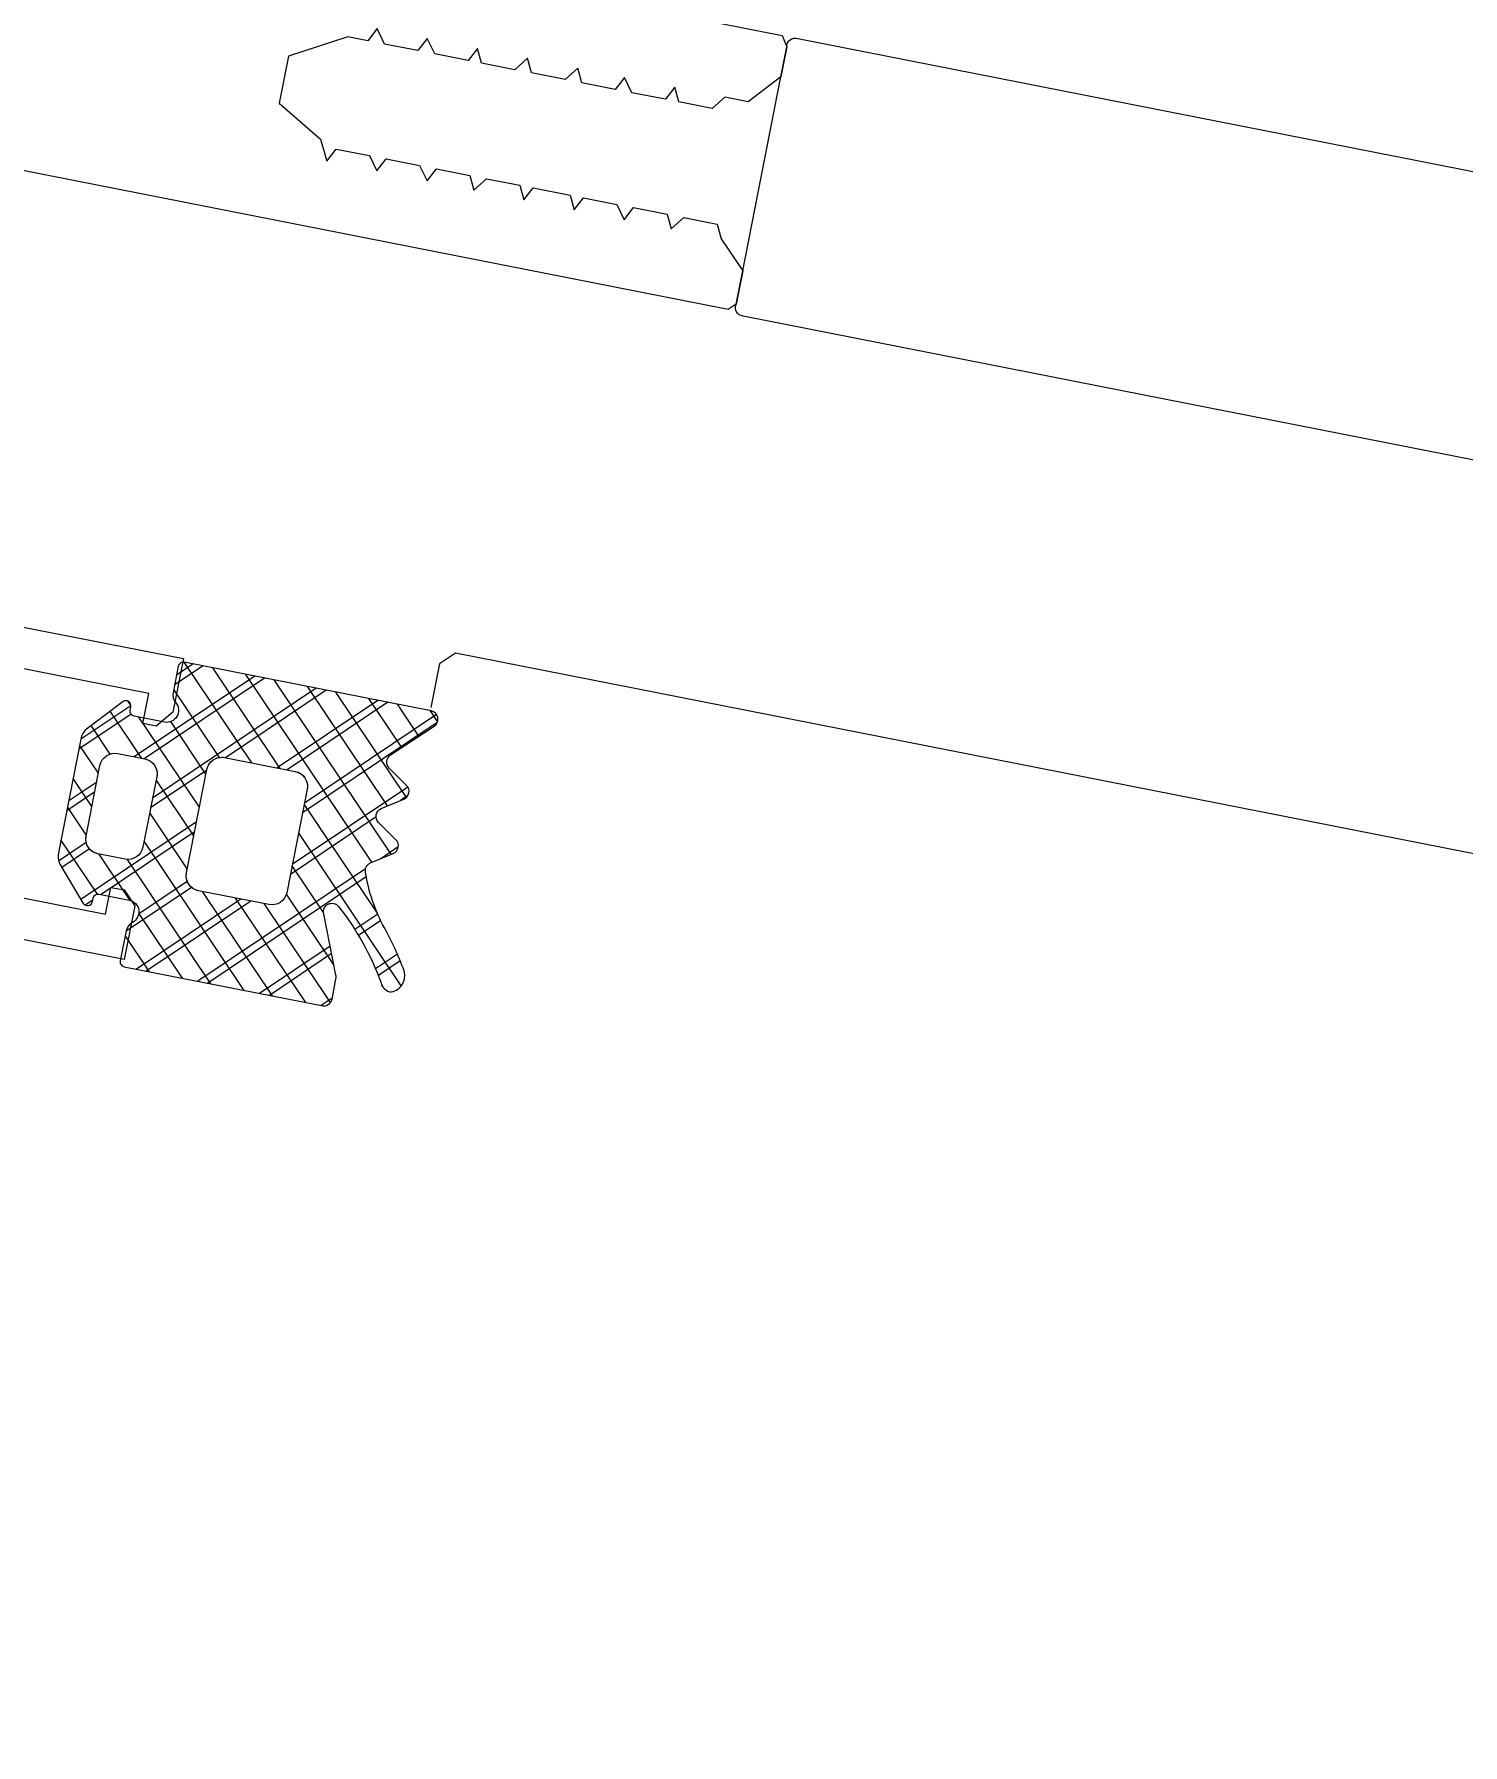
# Model space of a CAD drawing. Header units: millimetres. Extents: x -8428662 to 9409114, y 0 to 249028.
# Drawn here: x -188048.4 to -187997.2, y 112688.6 to 112749.8 of the extents above; entities that cross this region are included whole.
import ezdxf
from ezdxf import colors
from ezdxf.entities.mleader import LeaderData, LeaderLine
from ezdxf.math import Vec2, Vec3

# ---------------------------------------------------------------- set-up
doc = ezdxf.new("R2010")
doc.units = ezdxf.units.MM
doc.header["$MEASUREMENT"] = 0
doc.layers.get('0').update_dxf_attribs({"color": 250, "lineweight": 9})
for name, color, linetype, lineweight in [('_АР ТЕКСТ', 250, 'Continuous', 25), ('АР_Отметки', 250, 'Continuous', 15), ('АР_Перегородки витражные', 152, 'Continuous', 13), ('АР_Размеры дверей', 15, 'Continuous', 0), ('АР_Сущ Несущая стена', 216, 'Continuous', 30)]:
    doc.layers.add(name, color=color, linetype=linetype, lineweight=lineweight)
doc.styles.add('ISOCPEUR', font='isocpeur.ttf', dxfattribs={"width": 0.7})

# ---------------------------------------------------------------- blocks, each defined once
blk = doc.blocks.new('_DotSmall')
at = {"color": 0, "linetype": 'ByBlock', "const_width": 0.5}
blk.add_lwpolyline([(-0.0625, 0, 1), (0.0625, 0, 1)], format="xyb", close=True, dxfattribs=at)
blk = doc.blocks.new('стойка витр.')
h = blk.add_hatch()
h.set_pattern_fill('ANSI37', scale=0.5, angle=-69.23283665521843)
h.set_pattern_definition([(335.7671633447816, (-69115.31625940584, 318510.9409690977), (0.6515825639889636, 1.447617495164233), []), (65.76716334478155, (-69115.31625940584, 318510.9409690977), (-1.447617495164233, 0.6515825639889636), [])])
edge = h.paths.add_edge_path()
edge.add_line((-7.614656875375658, -25.62993601259222), (-7.273265914729564, -26.53020796886267))
edge.add_arc((-7.672138333263274, -26.68151659366696), 0.4266069692434679, -30.765631391378577, 20.77378547182468, ccw=False)
edge.add_arc((-6.938850257283542, -27.11794408495156), 0.4267278803339729, 149.2463648056786, 290.7703475873838)
edge.add_line((-6.787522688187892, -27.51693863464607), (-5.761497533734655, -27.12786096686614))
edge.add_arc((-5.826270069284272, -26.95688741173914), 0.1828317202082013, 290.7489596719217, 380.7853669983573)
edge.add_line((-5.655337706935825, -26.89200624793739), (-5.698566115868744, -26.77800989551906))
edge.add_arc((-5.527559815348082, -26.71316091253391), 0.1828894349380834, 65.75635340077491, 200.7677215485159, ccw=False)
edge.add_line((-5.452462167653721, -26.54640093915077), (-3.994188920449233, -27.29736676610628))
edge.add_arc((-4.339684557994865, -27.83227055815794), 0.6367804192296694, 19.809448943918426, 57.14148607166612, ccw=False)
edge.add_line((-3.740585688123247, -27.61647007986176), (-2.270775810728082, -31.49246202532231))
edge.add_arc((-2.862326952422118, -31.72816639327794), 0.6367804192285443, -15.60715938413449, 21.72487774361298, ccw=False)
edge.add_line((-2.249025291763246, -31.89948590572749), (-2.842686385673005, -33.42856309223862))
edge.add_arc((-3.009474684396633, -33.35352837480535), 0.1828894349365558, 200.7666051236535, 335.7779732896313, ccw=False)
edge.add_line((-3.180482248484623, -33.41837402567035), (-3.223710657359334, -33.30437767335388))
edge.add_arc((-3.394684212462365, -33.36915020895407), 0.1828317202037067, 20.74895968940122, 110.7853670142414)
edge.add_line((-3.459565376309911, -33.19821784662781), (-4.485590530792251, -33.58729551440774))
edge.add_arc((-4.334307311281267, -33.98630688185023), 0.4267278803335083, 110.7639791032461, 252.2879618854569)
edge.add_arc((-4.593835025358378, -34.79921876089735), 0.4266069692128739, 20.760541213745626, 72.2999580801698, ccw=False)
edge.add_line((-4.194927641627146, -34.64800234186259), (-3.805871961842058, -35.67396951244882))
edge.add_arc((-3.976804324152614, -35.73885067632053), 0.1828317201976034, -69.25104032001241, 20.78536702306718, ccw=False)
edge.add_line((-3.912031788582681, -35.9098242314285), (-10.63804850899032, -38.46038830642647))
edge.add_arc((-10.76198657700206, -38.18099989774544), 0.3056444463879536, 200.8460379983515, 293.92230867425997, ccw=False)
edge.add_line((-11.04762355046114, -38.2897659172595), (-11.3069940036512, -37.6057878035499))
edge.add_arc((-11.02280217192234, -37.49789568213767), 0.3039830703908278, 175.7219656777917, 200.7890354028728, ccw=False)
edge.add_line((-11.32593828623067, -37.47521963119652), (-11.26283276302274, -35.23454482450325))
edge.add_arc((-11.5667631736687, -35.21197449929495), 0.3047673113958011, 355.7529257944983, 510.3971654946409)
edge.add_arc((-3.085478140807247, -39.81161386289363), 9.95296756819478, 151.493160172311, 169.5799937381118)
edge.add_arc((-13.27454869620142, -38.00608067109534), 0.4002801790508524, 282.30928711923883, 359.2250395672268, ccw=False)
edge.add_arc((-13.15914824141406, -37.79549114656839), 0.6024183835459826, 172.8865217206561, 267.13931994465963, ccw=False)
edge.add_arc((-2.924576102079248, -39.73891867786803), 11.01872594919693, 160.6453850739864, 169.4469810176308, ccw=False)
edge.add_arc((-19.07760885644255, -34.09585671602533), 6.091684827120307, 340.9199566399376, 360.7754221413588)
edge.add_arc((-13.29124725463213, -34.01305259408502), 0.3047655738143686, 359.9316076928689, 436.4302022680961)
edge.add_line((-13.21974018984474, -33.71679460741143), (-14.0766899229202, -33.52020163946145))
edge.add_arc((-14.00514734915965, -33.22393144415915), 0.3047857747414494, 145.1100748207506, 256.424251871352, ccw=False)
edge.add_line((-14.2551486332959, -33.04959347808472), (-13.74402617113083, -32.33421562775766))
edge.add_arc((-13.99402745527389, -32.1598776616858), 0.3047857747455562, 325.1100748218798, 436.4242518702226)
edge.add_line((-13.92248488150653, -31.86360746638093), (-14.7794566025841, -31.6669565144839))
edge.add_arc((-14.7079140287954, -31.37068631918638), 0.3047857747434108, 145.1100748199116, 256.4242518659954, ccw=False)
edge.add_line((-14.95791531293071, -31.19634835310717), (-14.44679285076563, -30.48097050278011))
edge.add_arc((-14.69684457899481, -30.30662212908397), 0.3048331054870662, 325.1138936033488, 425.7589859189499)
edge.add_line((-14.57168746687239, -30.0286672415823), (-16.28069433249766, -29.27720980550657))
edge.add_arc((-16.15556139849932, -28.99925320327871), 0.3048247429148342, 110.79403674408451, 245.7632621299588, ccw=False)
edge.add_line((-16.26377712844987, -28.71428394233226), (-7.850470401957864, -25.52388481301023))
edge.add_arc((-7.785589238115906, -25.69481717533219), 0.1828317201977073, 20.785366643697614, 110.7853670130821, ccw=False)
edge = h.paths.add_edge_path(flags=16)
edge.add_line((-3.343847721320344, -31.0696095920357), (-4.256775251385989, -28.66215553430811))
edge.add_arc((-4.763091039367282, -28.8541548874382), 0.5414973949720253, 20.7671633452251, 110.7671633452251)
edge.add_line((-4.955090392497368, -28.34783909945691), (-5.880512773175724, -28.69876731990371))
edge.add_arc((-5.68851342006019, -29.20508310789228), 0.5414973949736688, 110.7671633435124, 200.7671633435124)
edge.add_line((-6.194829208048759, -29.39708246100781), (-5.281901677954011, -31.8045365187354))
edge.add_arc((-4.775585889972717, -31.61253716560532), 0.5414973949720253, 200.7671633452251, 290.7671633452251)
edge.add_line((-4.583586536842631, -32.11885295358661), (-3.658164156164275, -31.76792473313981))
edge.add_arc((-3.850163509294362, -31.26160894516579), 0.541497394965222, 290.7671633454981, 380.7671633454981)
edge = h.paths.add_edge_path(flags=16)
edge.add_line((-6.665125275787432, -32.97088079506648), (-8.003619441966293, -29.4411776089255))
edge.add_arc((-8.509935229947587, -29.63317696205559), 0.5414973949720253, 20.7671633452251, 110.7671633452251)
edge.add_line((-8.701934583077673, -29.12686117407429), (-11.1093675273587, -30.03978069775621))
edge.add_arc((-10.91736817424317, -30.54609648574478), 0.5414973949736688, 110.7671633435124, 200.7671633435124)
edge.add_line((-11.42368396223173, -30.73809583886032), (-10.08518979602377, -34.2677990250013))
edge.add_arc((-9.578874008042476, -34.07579967187121), 0.5414973949720253, 200.7671633452251, 290.7671633452251)
edge.add_line((-9.38687465491239, -34.5821154598525), (-6.979441710631363, -33.66919593617058))
edge.add_arc((-7.171441063761449, -33.16288014819656), 0.541497394965222, 290.7671633454981, 380.7671633454981)
at = {"lineweight": 0, "ltscale": 100, "transparency": 33554687}
for points in [[(-4.8720624113339, 3.563811556159635), (-32.68827406296623, -6.984337978748954), (-32.78663952485658, -7.412805841304362), (-32.39756185706938, -8.438830995786702), (-31.09647737510386, -9.118948907402228), (-30.2985029091069, -8.81635004535201), (-29.78357822878752, -9.142708211846184), (-28.64349873815081, -8.710380147196702), (-28.58844165704795, -8.16787993638718), (-28.18751332900138, -8.537466511741513), (-27.04754980615689, -8.105182423096267), (-26.87849637278123, -7.51945380341931), (-26.47751006082399, -7.889018390778801), (-25.33748855406884, -7.456712314131437), (-25.28243147299509, -6.914212103321915), (-24.7675067926466, -7.240570269808813), (-23.62748528589145, -6.808264193168725), (-23.5724282048177, -6.265763982351928), (-23.05744554058765, -6.592100160843984), (-21.91748201774317, -6.159816072198737), (-21.86242493664031, -5.617315861389216), (-21.46149660859373, -5.986902436743549), (-20.32147510183859, -5.554596360096184), (-20.15236368455226, -4.968845752424386), (-19.75143535650568, -5.338432327778719), (-18.6114718336612, -4.906148239133472), (-18.44241840028553, -4.320419619456516), (-18.0414320883574, -4.689984206808731), (-17.35739599072258, -4.430591765623831), (-15.14439867439796, -4.764904394331097), (-14.53915697429329, -6.360969294146344), (-15.78927863537683, -7.87813783652382), (-15.87193323494284, -8.691881148712127), (-16.27286156296032, -8.322294573416002), (-17.41288306971546, -8.754600650063367), (-17.58193650312023, -9.340329269682115), (-17.9828648311377, -8.97074269438599), (-19.12288633789285, -9.403048771026079), (-19.29193977129762, -9.988777390644827), (-19.69292608322576, -9.61921280335082), (-20.83288960607024, -10.05149689199607), (-20.8879466871731, -10.59399710274738), (-21.40287136749248, -10.26763893631141), (-22.54295085812919, -10.6999670009609), (-22.59800793926115, -11.24246721171221), (-22.99893626727862, -10.87288063641608), (-24.25289614239591, -11.34839313392149), (-24.30795322352787, -11.89089334468008), (-24.70893953545601, -11.52132875738607), (-25.84896104221116, -11.95363483402616), (-26.01801447558682, -12.53936345364491), (-26.4189428036334, -12.16977687834878), (-27.55896431035944, -12.60208295499615), (-27.61402139149141, -13.14458316574746), (-28.12900405569235, -12.81824698731361), (-29.26896757853683, -13.25053107595886), (-29.32402465966879, -13.79303128671745), (-29.89022619093885, -15.05085136390699), (-29.45792011427693, -16.19087287064031), (-29.14341260807123, -16.33238676948531), (-1.327200956468005, -5.784237234569446)], [(-2.258247086545452, -23.27287612311193), (-7.844300284108613, -25.39115610946465), (-7.152623754285742, -27.21515572990756), (-6.480474312818842, -27.61228183979256), (-6.024430919787847, -27.43934621633525), (-6.413508587575052, -26.41332106186019), (-1.739484192192322, -24.64089033441996)], [(1.113700732850702, -32.16493950470613), (-3.560323662532028, -33.93737023214635), (-3.906150933442404, -33.02539941386931), (-4.3621943264734, -33.19833503732661), (-4.645266100153094, -33.82723408192396), (-3.953589570330223, -35.65123370236688), (88.61521743849153, -0.5483364844694734)], [(-56.0608929025766, -41.98018508909445), (-55.7778211288678, -41.3512860444971), (-17.47126860445132, -26.8251079561378), (-16.84236955983215, -27.10817972981749), (-16.28037825660431, -28.59019029343472)]]:
    blk.add_lwpolyline(points, dxfattribs=at)
for points in [[(-59.94503853938659, -19.40384657128016, -1.575399656426527e-05), (-56.87977393603069, -20.78551547546522, -0.4398191101055806)], [(-56.36006749374792, -22.15601788895583, -1.575399656426528e-05), (-57.73845635901671, -25.2227588602982, -0.2080566110632873)], [(-60.62370682114852, -28.40042247599195), (-29.6323624739598, -16.64818975485105, 0.5239329190821609), (-29.45792011430603, -16.19087287058937), (-29.84699778209324, -15.16484771611431), (-32.39756185706938, -8.438830995786702), (-32.78663952485658, -7.412805841304362, 0.5239329190821609), (-33.2204523376422, -7.186144611914642), (-64.21182667926769, -18.93829823563283, 0.4143255057077639)]]:
    blk.add_lwpolyline(points, format="xyb", dxfattribs=at)
at = {"color": 7, "lineweight": 0, "ltscale": 100, "transparency": 33554687}
blk.add_lwpolyline([(-7.614656875375658, -25.62993601259222), (-7.273265914729564, -26.53020796886267, -0.2287523810762611), (-7.305569090007339, -26.89973780277796, 0.7101639231358212), (-6.787522688187892, -27.51693863464607), (-5.761497533734655, -27.12786096686614, 0.4143996870914876), (-5.655337706935825, -26.89200624793739), (-5.698566115868744, -26.77800989551906, -0.6682503890445888), (-5.452462167653721, -26.54640093915077), (-3.994188920449233, -27.29736676610628, -0.1643479059441302), (-3.740585688123247, -27.61647007986176), (-2.270775810728082, -31.49246202532231, -0.1643479059441302), (-2.249025291763246, -31.89948590572749), (-2.842686385673005, -33.42856309223862, -0.6682503891596868), (-3.180482248484623, -33.41837402567035), (-3.223710657359334, -33.30437767335388, 0.4143996870833266), (-3.459565376309911, -33.19821784662781), (-4.485590530792251, -33.58729551440774, 0.7101639231391418), (-4.464132105349563, -34.39280682858953, -0.2287523810910513), (-4.194927641627146, -34.64800234186259), (-3.805871961842058, -35.67396951244882, -0.4143996871765861), (-3.912031788582681, -35.9098242314285), (-10.63804850899032, -38.46038830642647, -0.4300281847644905), (-11.04762355046114, -38.2897659172595), (-11.3069940036512, -37.6057878035499, -0.1098139781175365), (-11.32593828623067, -37.47521963119652), (-11.26283276302274, -35.23454482450325, 0.8000358277039689), (-11.83174935798161, -35.06142405519495, 0.07908294790216032), (-12.87430513065192, -38.01149454006372, -0.3488032577412263), (-13.18921346374555, -38.39715882165183, -0.4361245879823007), (-13.75692971088574, -37.72089072036033, -0.03842309887939363), (-13.32058396766661, -36.08715992321959, 0.08685322061285544), (-12.98648189794039, -34.01341638380836, 0.3467629046601076), (-13.21974018984474, -33.71679460741143), (-14.0766899229202, -33.52020163946145, -0.5278770357902526), (-14.2551486332959, -33.04959347808472), (-13.74402617113083, -32.33421562775766, 0.5278770357776507), (-13.92248488150653, -31.86360746638093), (-14.7794566025841, -31.6669565144839, -0.5278770357650493), (-14.95791531293071, -31.19634835310717), (-14.44679285076563, -30.48097050278011, 0.4697389635461835), (-14.57168746687239, -30.0286672415823), (-16.28069433249766, -29.27720980550657, -0.667984424932516), (-16.26377712844987, -28.71428394233226), (-7.850470401957864, -25.52388481301023, -0.4142135642613711)], format="xyb", close=True, dxfattribs=at)
at = {"color": 7}
for points in [[(-3.343847721320344, -31.0696095920357), (-4.256775251385989, -28.66215553430811, 0.414213562373095), (-4.955090392497368, -28.34783909945691), (-5.880512773175724, -28.69876731990371, 0.414213562373095), (-6.194829208048759, -29.39708246100781), (-5.281901677954011, -31.8045365187354, 0.414213562373095), (-4.583586536842631, -32.11885295358661), (-3.658164156164275, -31.76792473313981, 0.414213562373095)], [(-6.665125275787432, -32.97088079506648), (-8.003619441966293, -29.4411776089255, 0.414213562373095), (-8.701934583077673, -29.12686117407429), (-11.1093675273587, -30.03978069775621, 0.414213562373095), (-11.42368396223173, -30.73809583886032), (-10.08518979602377, -34.2677990250013, 0.414213562373095), (-9.38687465491239, -34.5821154598525), (-6.979441710631363, -33.66919593617058, 0.414213562373095)]]:
    blk.add_lwpolyline(points, format="xyb", close=True, dxfattribs=at)
blk = doc.blocks.new('A$Cae753e6d')
h = blk.add_hatch()
h.set_pattern_fill('ANSI37', color=5, scale=0.4999999999999999, angle=11.05056813833426)
h.set_pattern_definition([(56.05056813833426, (-325621.265985979, -14412.00416827056), (-1.316880116997287, 0.8865568269756945), []), (146.0505681383342, (-325621.265985979, -14412.00416827056), (-0.8865568269756945, -1.316880116997287), [])])
edge = h.paths.add_edge_path()
edge.add_line((9.422311599832028, -56.64755076107394), (10.36728703428525, -56.46300046607212))
edge.add_arc((10.44910543868434, -56.88168800458581), 0.4266069692410905, 49.51777340105292, 101.05719026425612, ccw=False)
edge.add_arc((11.00303281618015, -56.23257721432165), 0.4267278803678299, 229.5297695967835, 371.0537523784885)
edge.add_line((11.42184393119533, -56.150760750068), (11.21151499263942, -55.07378777605481))
edge.add_arc((11.03206214064672, -55.10877508535126), 0.1828317201694474, 11.0323644559501, 101.0687717823858)
edge.add_line((10.99696080910508, -54.92934450149187), (10.87730390776414, -54.95271306288487))
edge.add_arc((10.84224677426001, -54.77321503280623), 0.1828894349371676, 146.0397581948862, 281.0511263426273, ccw=False)
edge.add_line((10.69055363093503, -54.67104979566648), (11.67686645395588, -53.36044018491521))
edge.add_arc((12.14578586899953, -53.79125787782336), 0.63678041924009, 100.09285373580951, 137.4248908635572, ccw=False)
edge.add_line((12.03419396467507, -53.16433160686574), (16.10265033214819, -52.36977674829541))
edge.add_arc((16.23513446424144, -52.99262284237732), 0.636780419116041, 64.67624540846452, 102.00828253621222, ccw=False)
edge.add_line((16.50750624388456, -52.41703365222202), (17.91445317131002, -53.26024826329376))
edge.add_arc((17.81234518105123, -53.41197994665619), 0.1828894349345614, -78.94999008860498, 56.06137807737059, ccw=False)
edge.add_line((17.84739881695714, -53.59147865980049), (17.72774191573262, -53.61484722116438))
edge.add_arc((17.76272922512661, -53.7943000731664), 0.1828317201972567, 101.0323644853947, 191.0687718102334)
edge.add_line((17.58329864125699, -53.82940140480059), (17.79362757969648, -54.90637437884288))
edge.add_arc((18.21244778606908, -54.82460446636816), 0.426727880331382, 191.0473838963404, 332.5713666785506)
edge.add_arc((18.96989638354592, -55.21760825723041), 0.4266069692042826, 101.04394600933529, 152.5833628757597, ccw=False)
edge.add_line((18.88817476341501, -54.79890181713563), (19.96508687443566, -54.58858476499154))
edge.add_arc((20.00018820607829, -54.76801534885613), 0.1828317201939407, 11.032364470052812, 101.06877181313212, ccw=False)
edge.add_line((20.17964105808642, -54.73302803951083), (21.55843372305389, -61.79302866350918))
edge.add_arc((21.26213561383305, -61.86803505050477), 0.3056444464046099, -78.87055721437781, 14.205713461530422, ccw=False)
edge.add_line((21.32113300031051, -62.1679314259527), (20.60319159307983, -62.30814279404876))
edge.add_arc((20.54481166466213, -62.00981832130684), 0.3039830703818929, 256.0053704728492, 281.0724401979303, ccw=False)
edge.add_line((20.47129915107507, -62.30477868716116), (18.2734182884451, -61.86440883117029))
edge.add_arc((18.19987592661227, -62.16016994274878), 0.3047673114133021, 76.03633058298733, 230.68057028313)
edge.add_arc((24.1649595457776, -54.57685566072807), 9.952967568197618, 231.7765649659957, 249.8633985317964)
edge.add_arc((20.66566831718335, -64.31503155701597), 0.4002801790500981, 2.592691911632528, 79.50844435961972, ccw=False)
edge.add_arc((20.47757647516795, -64.16574434473631), 0.6024183835098942, 253.1699265163702, 347.42272474037395, ccw=False)
edge.add_arc((24.12046342160097, -54.40599270143939), 11.01872594909505, 240.92878986685412, 249.7303858104985, ccw=False)
edge.add_arc((15.83212724664761, -69.37489710095741), 6.091684827287554, 61.20336143423746, 81.05882693565867)
edge.add_arc((16.7271034230545, -63.65756776326981), 0.304765573773833, 80.21501248920164, 156.7136070644281)
edge.add_line((16.4471639636904, -63.53708559011284), (16.108759613242, -64.34856210592261))
edge.add_arc((15.82881411340204, -64.2280428726535), 0.3047857747146675, 225.3934796143647, 336.70765666496777, ccw=False)
edge.add_line((15.61478315573186, -64.44503392690967), (14.99593229638413, -63.82050590189465))
edge.add_arc((14.78190133872031, -64.03749695616524), 0.3047857747204634, 45.3934796171209, 156.7076566654631)
edge.add_line((14.50195583887398, -63.91697772289626), (14.16349062533118, -64.72846612503054))
edge.add_arc((13.88354512543519, -64.6079468917001), 0.3047857747903789, 225.3934796124579, 336.70765665854196, ccw=False)
edge.add_line((13.66951416770462, -64.82493794600305), (13.0506633084733, -64.20040992098802))
edge.add_arc((12.83661357877662, -64.4174489391681), 0.3048331054787111, 45.39729839756603, 146.0423907131678)
edge.add_line((12.58376943366602, -64.24717545186286), (11.55465451919008, -65.80483884230489))
edge.add_arc((11.30180460331359, -65.63458889688393), 0.3048247428844812, 191.0774415371327, 326.0466669230062, ccw=False)
edge.add_line((11.00265923689585, -65.69315658102278), (9.277982346364297, -56.8620826767874))
edge.add_arc((9.457412930263347, -56.82698134519929), 0.1828317202172859, 101.06877142490299, 191.0687717942871, ccw=False)
edge = h.paths.add_edge_path(flags=16)
edge.add_line((15.50475630001165, -53.35608817577304), (12.97775884275325, -53.84960166733072))
edge.add_arc((13.08155051076756, -54.38105883252138), 0.5414973949906723, 101.0505681359266, 191.0505681359267)
edge.add_line((12.5500933455769, -54.48485050053569), (12.73979932523798, -55.45622521704354))
edge.add_arc((13.27125649036316, -55.35243354906561), 0.5414973949194297, 191.0505681334767, 281.0505681334768)
edge.add_line((13.37504815834109, -55.88389071419078), (15.90204561559949, -55.39037722261855))
edge.add_arc((15.79825394758518, -54.85892005742789), 0.5414973949906723, 281.0505681359267, 371.0505681359267)
edge.add_line((16.32971111277584, -54.75512838941358), (16.14000513323117, -53.78375367289118))
edge.add_arc((15.60854796806234, -53.88754534094187), 0.5414973949762222, 11.05056814014731, 101.0505681401473)
edge = h.paths.add_edge_path(flags=16)
edge.add_line((16.81820486090146, -56.95060756772), (13.11323240352795, -57.67417532925901))
edge.add_arc((13.21702407160046, -58.20563249439147), 0.5414973949447008, 101.0505681431519, 191.0505681431519)
edge.add_line((12.68556690646801, -58.30942416246398), (13.17907606984954, -60.83639945785399))
edge.add_arc((13.71053323503293, -60.73260778981785), 0.541497394987715, 191.050568138341, 281.050568138341)
edge.add_line((13.81432490306906, -61.26406495500123), (17.51929736044258, -60.54049719343311))
edge.add_arc((17.41550569237006, -60.00904002830066), 0.5414973949447008, 281.0505681431519, 371.0505681431519)
edge.add_line((17.94696285750251, -59.90524836022814), (17.45345369412098, -57.37827306483814))
edge.add_arc((16.92199652895215, -57.48206473288883), 0.5414973949762222, 11.05056814014731, 101.0505681401473)
at = {"color": 5, "lineweight": 0, "ltscale": 100, "transparency": 33554687}
for points in [[(-18.8897597193718, -49.01712881213462), (-13.18760490964632, -78.2145691072219), (-12.7818851970369, -78.38383808873186), (-11.70491222303826, -78.17350915024872), (-10.81496048928238, -77.0058760252723), (-10.97854041866958, -76.168277716788), (-10.56995763466693, -75.71582088140713), (-10.80366702086758, -74.51913014306047), (-11.32909261167515, -74.37330247237696), (-10.89714126626495, -74.0405025381915), (-11.13082687975839, -72.84393352607731), (-11.6796210318571, -72.5784489541984), (-11.24768157291692, -72.24558815688943), (-11.48137907276396, -71.04895828163717), (-12.00680466345511, -70.90313061099732), (-11.59822187945247, -70.45067377558735), (-11.83191937929951, -69.25404390033509), (-12.35734496999066, -69.10821622968069), (-11.94877407234162, -68.65569853117631), (-12.18245968583506, -67.45912951904756), (-12.70788527664263, -67.31330184837861), (-12.27593393123243, -66.98050191419316), (-12.50963143107947, -65.7838720389409), (-13.05843746953178, -65.51832660393848), (-12.626486124238, -65.18552666975302), (-12.86017173773143, -63.98895765763882), (-13.40896588971373, -63.72347308575991), (-12.97702643077355, -63.39061228848004), (-13.11724968522321, -62.67261001805309), (-12.41423455590848, -60.54778254653502), (-10.73891621269286, -60.22059891495155), (-9.454501144122332, -61.70884704113996), (-8.666381303337403, -61.92765535345825), (-9.098332648631185, -62.2604552876146), (-8.864635148784146, -63.45708516286686), (-8.315840996801853, -63.72256973476033), (-8.74779234197922, -64.05536966893123), (-8.514094842132181, -65.25199954416894), (-7.965300690149888, -65.51748411607696), (-8.397240149090067, -65.85034491337137), (-8.163554535596631, -67.04691392548557), (-7.638128944905475, -67.19274159615452), (-8.046711728908122, -67.64519843153539), (-7.813002342707478, -68.8418891698966), (-7.287576752016321, -68.98771684059466), (-7.719528097310103, -69.32051677475101), (-7.462473922409117, -70.63674268806062), (-6.937048331834376, -70.78257035877323), (-7.368987790658139, -71.11543115605309), (-7.135290290811099, -72.31206103130535), (-6.586496138828807, -72.57754560316971), (-7.018447484122589, -72.91034553736972), (-6.78474998427555, -74.10697541259287), (-6.259324393584393, -74.25280308329093), (-6.667895291233435, -74.70532078178076), (-6.43420967774, -75.90188979389495), (-5.908784087048844, -76.047717464593), (-4.764568500220776, -76.81808504663059), (-3.567938624997623, -76.584387546769), (-3.375373831600882, -76.29827575852687), (-9.077528641326353, -47.10083546345413)], [(8.00309199502226, -50.97016818966949), (9.148199046496302, -56.83359980155365), (11.06277032906655, -56.45969093363965), (11.56764145288616, -55.86420863568492), (11.47415532113519, -55.38552016772155), (10.39718234702013, -55.59584910621925), (9.439035672694445, -50.68973356715287)], [(17.33669546828605, -49.14734908640094), (18.29484214261174, -54.05346462546731), (17.33758693293203, -54.24041311624751), (17.43107306468301, -54.71910158421088), (18.00317491497844, -55.10425494366791), (19.91774619743228, -54.73034607573936), (0.9417017695959657, 42.43501381140959)], [(17.36150292877574, -107.1583186339558), (16.7894010784803, -106.7731652744842), (8.936789966071956, -66.56448070413899), (9.321943325572647, -65.99237885387265), (10.87754390446935, -65.68857566999213)]]:
    blk.add_lwpolyline(points, dxfattribs=at)
blk.add_lwpolyline([(9.422311599832028, -56.64755076107394), (10.36728703428525, -56.46300046607212, -0.2287523810762611), (10.72606386034749, -56.55720759088581, 0.7101639231358212), (11.42184393119533, -56.150760750068), (11.21151499263942, -55.07378777605481, 0.4143996870914876), (10.99696080910508, -54.92934450149187), (10.87730390776414, -54.95271306288487, -0.6682503890445888), (10.69055363093503, -54.67104979566648), (11.67686645395588, -53.36044018491521, -0.1643479059441302), (12.03419396467507, -53.16433160686574), (16.10265033214819, -52.36977674829541, -0.1643479059441302), (16.50750624388456, -52.41703365222202), (17.91445317131002, -53.26024826329376, -0.6682503891596868), (17.84739881695714, -53.59147865980049), (17.72774191573262, -53.61484722116438, 0.4143996870833266), (17.58329864125699, -53.82940140480059), (17.79362757969648, -54.90637437884288, 0.7101639231391418), (18.59120517608244, -55.02117385198653, -0.2287523810910513), (18.88817476341501, -54.79890181713563), (19.96508687443566, -54.58858476499154, -0.4143996871765861), (20.17964105808642, -54.73302803951083), (21.55843372305389, -61.79302866350918, -0.4300281847644905), (21.32113300031051, -62.1679314259527), (20.60319159307983, -62.30814279404876, -0.1098139781175365), (20.47129915107507, -62.30477868716116), (18.2734182884451, -61.86440883117029, 0.8000358277039689), (18.00676217535511, -62.3959456691955, 0.07908294790216032), (20.73855557898059, -63.92144336002821, -0.3488032577412263), (21.0655387485167, -64.29692465541302, -0.4361245879823007), (20.30315572861582, -64.74235973818577, -0.03842309887939363), (18.76650560752023, -64.03654083050787, 0.08685322061285544), (16.77889872831292, -63.35723577810859, 0.3467629046601076), (16.4471639636904, -63.53708559011284), (16.108759613242, -64.34856210592261, -0.5278770357902526), (15.61478315573186, -64.44503392690967), (14.99593229638413, -63.82050590189465, 0.5278770357776507), (14.50195583887398, -63.91697772289626), (14.16349062533118, -64.72846612503054, -0.5278770357650493), (13.66951416770462, -64.82493794600305), (13.0506633084733, -64.20040992098802, 0.4697389635461835), (12.58376943366602, -64.24717545186286), (11.55465451919008, -65.80483884230489, -0.667984424932516), (11.00265923689585, -65.69315658102278), (9.277982346364297, -56.8620826767874, -0.4142135642613711)], format="xyb", close=True, dxfattribs=at)
at = {"color": 5}
for points in [[(15.50475630001165, -53.35608817577304), (12.97775884275325, -53.84960166733072, 0.414213562373095), (12.5500933455769, -54.48485050053569), (12.73979932523798, -55.45622521704354, 0.414213562373095), (13.37504815834109, -55.88389071419078), (15.90204561559949, -55.39037722261855, 0.414213562373095), (16.32971111277584, -54.75512838941358), (16.14000513323117, -53.78375367289118, 0.414213562373095)], [(16.81820486090146, -56.95060756772), (13.11323240352795, -57.67417532925901, 0.414213562373095), (12.68556690646801, -58.30942416246398), (13.17907606984954, -60.83639945785399, 0.414213562373095), (13.81432490306906, -61.26406495500123), (17.51929736044258, -60.54049719343311, 0.414213562373095), (17.94696285750251, -59.90524836022814), (17.45345369412098, -57.37827306483814, 0.414213562373095)]]:
    blk.add_lwpolyline(points, format="xyb", close=True, dxfattribs=at)
at = {"color": 5, "lineweight": 0, "ltscale": 100, "transparency": 33554687}
for points in [[(-5.546515761641786, -107.1764260924829, -1.575399656426527e-05), (-3.667327771196142, -104.3883248486236, -0.4398191101055806)], [(-2.228772338363342, -104.1073801597377, -1.575399656426528e-05), (0.5613376825349405, -105.9835843384499, -0.2080566110632873)], [(3.206458747037686, -109.3637545765087), (-3.14662360935472, -76.83351106449845, 0.5239329190821609), (-3.567938624997623, -76.58438754678355), (-4.644911599112675, -76.79471648528124), (-11.70491222303826, -78.17350915024872), (-12.7818851970369, -78.38383808873186, 0.5239329190821609), (-13.07851158862468, -78.77317297449918), (-6.725512257195078, -111.3034327009955, 0.4143255057077639)]]:
    blk.add_lwpolyline(points, format="xyb", dxfattribs=at)
at = {"layer": 'АР_Перегородки витражные', "rotation": 80.28340479355269}
blk.add_blockref('стойка витр.', (-14.5547906588763, -44.81643979817454), dxfattribs=at)
blk = doc.blocks.new('A$Cec9b444d')
at = {"color": 241, "ltscale": 100, "true_color": 0xf7abae, "xscale": -1, "rotation": 89.90413134762046}
blk.add_blockref('A$Cae753e6d', (6134.083444841612, 136.0487856346961), dxfattribs=at)

msp = doc.modelspace()

# ---------------------------------------------------------------- linework, layer by layer
at = {"layer": 'АР_Сущ Несущая стена', "lineweight": 18, "ltscale": 100}
for centre, radius, start, end in [((-197116.3547424845, 115484.5892881857), 9778.654617052323, 272.5925479651556, 356.6353913736798), ((-197124.0221649795, 115502.5789153872), 9144.28346907419, 272.8206375183279, 356.2887310665694)]:
    msp.add_arc(centre, radius, start, end, dxfattribs=at)

# ---------------------------------------------------------------- block references
at = {"layer": 'АР_Размеры дверей', "ltscale": 100}
msp.add_blockref('A$Cec9b444d', (-194233.915110983, 112600.6824583525), dxfattribs=at)

# ---------------------------------------------------------------- leaders
at = {"layer": '_АР ТЕКСТ'}
ml = msp.add_multileader_mtext('Standard', dxfattribs=at)
ml.set_content('{\\W0.8;-2,550}', color=256, style='ISOCPEUR')
ml.set_leader_properties(color=256, linetype='Continuous', lineweight=-1)
ml.set_arrow_properties(name='DOTSMALL')
ml.build(insert=Vec2(0, 0))
ml.multileader.update_dxf_attribs({"has_text_frame": 1, "text_left_attachment_type": 4, "text_right_attachment_type": 4, "dogleg_length": 100, "arrow_head_size": 180})
ctx = ml.context
ctx.base_point, ctx.char_height, ctx.arrow_head_size, ctx.landing_gap_size, ctx.plane_origin = Vec3(-648899.2115489783, 123943.2638625839, -1.961751612303354), 250, 180, 50, Vec3(-648418.878185545, 121699.245469789, -1.961751612303354)
ctx.left_attachment, ctx.right_attachment = 4, 4
notes = []
notes.append((ctx, [(0, (0, 0, 0), (0, 0), (1, 0), 1, [])]))
ctx.mtext.insert, ctx.mtext.width, ctx.mtext.defined_height, ctx.mtext.line_spacing_style, ctx.mtext.flow_direction = Vec3(-648849.2115489783, 124276.5971959173, -1.961751612303354), 801.0864057841361, 330.709552927064, 2, 5
ml = msp.add_multileader_mtext('Standard', dxfattribs=at)
ml.set_content('{\\W0.8;-2,550}', color=256, style='ISOCPEUR')
ml.set_leader_properties(color=256, linetype='Continuous', lineweight=-1)
ml.set_arrow_properties(name='DOTSMALL')
ml.build(insert=Vec2(0, 0))
ml.multileader.update_dxf_attribs({"has_text_frame": 1, "text_left_attachment_type": 4, "text_right_attachment_type": 4, "dogleg_length": 100, "arrow_head_size": 180})
ctx = ml.context
ctx.base_point, ctx.char_height, ctx.arrow_head_size, ctx.landing_gap_size, ctx.plane_origin = Vec3(-307521.5639566672, 123917.1008524875, -1.961751612303354), 250, 180, 50, Vec3(-307041.2305932338, 121673.0824596926, -1.961751612303354)
ctx.left_attachment, ctx.right_attachment = 4, 4
notes.append((ctx, [(0, (0, 0, 0), (0, 0), (1, 0), 1, [])]))
ctx.mtext.insert, ctx.mtext.width, ctx.mtext.defined_height, ctx.mtext.line_spacing_style, ctx.mtext.flow_direction = Vec3(-307471.5639566672, 124250.4341858209, -1.961751612303354), 801.0864057841361, 330.709552927064, 2, 5
ml = msp.add_multileader_mtext('Standard', dxfattribs=at)
ml.set_content('{\\W0.8;-2,550}', color=256, style='ISOCPEUR')
ml.set_leader_properties(color=256, linetype='Continuous', lineweight=-1)
ml.set_arrow_properties(name='DOTSMALL')
ml.build(insert=Vec2(0, 0))
ml.multileader.update_dxf_attribs({"has_text_frame": 1, "text_left_attachment_type": 4, "text_right_attachment_type": 4, "dogleg_length": 100, "arrow_head_size": 180})
ctx = ml.context
ctx.base_point, ctx.char_height, ctx.arrow_head_size, ctx.landing_gap_size, ctx.plane_origin = Vec3(-660859.4041351055, 120073.2763382189, -1.961751612303354), 250, 180, 50, Vec3(-660379.0707716722, 117829.2579454239, -1.961751612303354)
ctx.left_attachment, ctx.right_attachment = 4, 4
notes.append((ctx, [(0, (0, 0, 0), (0, 0), (1, 0), 1, [])]))
ctx.mtext.insert, ctx.mtext.width, ctx.mtext.defined_height, ctx.mtext.line_spacing_style, ctx.mtext.flow_direction = Vec3(-660809.4041351055, 120406.6096715522, -1.961751612303354), 801.0864057841361, 330.709552927064, 2, 5
ml = msp.add_multileader_mtext('Standard', dxfattribs=at)
ml.set_content('{\\W0.8;-2,550}', color=256, style='ISOCPEUR')
ml.set_leader_properties(color=256, linetype='Continuous', lineweight=-1)
ml.set_arrow_properties(name='DOTSMALL')
ml.build(insert=Vec2(0, 0))
ml.multileader.update_dxf_attribs({"has_text_frame": 1, "text_left_attachment_type": 4, "text_right_attachment_type": 4, "dogleg_length": 100, "arrow_head_size": 180})
ctx = ml.context
ctx.base_point, ctx.char_height, ctx.arrow_head_size, ctx.landing_gap_size, ctx.plane_origin = Vec3(-319481.7565427944, 120047.1133281225, -1.961751612303354), 250, 180, 50, Vec3(-319001.423179361, 117803.0949353275, -1.961751612303354)
ctx.left_attachment, ctx.right_attachment = 4, 4
notes.append((ctx, [(0, (0, 0, 0), (0, 0), (1, 0), 1, [])]))
ctx.mtext.insert, ctx.mtext.width, ctx.mtext.defined_height, ctx.mtext.line_spacing_style, ctx.mtext.flow_direction = Vec3(-319431.7565427944, 120380.4466614558, -1.961751612303354), 801.0864057841361, 330.709552927064, 2, 5
at = {"layer": 'АР_Отметки'}
ml = msp.add_multileader_mtext('Standard', dxfattribs=at)
ml.set_content('%%P0,000', color=256, style='ISOCPEUR')
ml.set_leader_properties(color=256, linetype='Continuous', lineweight=-1)
ml.set_arrow_properties(name='DOTSMALL')
ml.build(insert=Vec2(0, 0))
ml.multileader.update_dxf_attribs({"has_text_frame": 1, "text_left_attachment_type": 4, "text_right_attachment_type": 4, "dogleg_length": 100, "arrow_head_size": 180})
ctx = ml.context
ctx.base_point, ctx.char_height, ctx.arrow_head_size, ctx.landing_gap_size, ctx.plane_origin = Vec3(-188172.5124386176, 132152.9333137182), 250, 180, 50, Vec3(-190605.4279969083, 130585.9244088862)
ctx.left_attachment, ctx.right_attachment = 4, 4
notes.append((ctx, [(0, (0, 0, 0), (0, 0), (1, 0), 1, [])]))
ctx.mtext.insert, ctx.mtext.width, ctx.mtext.line_spacing_style, ctx.mtext.flow_direction = Vec3(-188122.5124386176, 132486.2666470516), 852.6970314602484, 2, 5
ml = msp.add_multileader_mtext('Standard', dxfattribs=at)
ml.set_content('%%P0,000', color=256, style='ISOCPEUR')
ml.set_leader_properties(color=256, linetype='Continuous', lineweight=-1)
ml.set_arrow_properties(name='DOTSMALL')
ml.build(insert=Vec2(0, 0))
ml.multileader.update_dxf_attribs({"has_text_frame": 1, "text_left_attachment_type": 4, "text_right_attachment_type": 4, "dogleg_length": 100, "arrow_head_size": 180})
ctx = ml.context
ctx.base_point, ctx.char_height, ctx.arrow_head_size, ctx.landing_gap_size, ctx.plane_origin = Vec3(-195756.5539536524, 128483.8249865545, -0.1595442850443263), 250, 180, 50, Vec3(-198827.6356693176, 126894.2764455226, -0.1595442850443263)
ctx.left_attachment, ctx.right_attachment = 4, 4
notes.append((ctx, [(0, (0, 0, 0), (0, 0), (1, 0), 1, [])]))
ctx.mtext.insert, ctx.mtext.width, ctx.mtext.line_spacing_style, ctx.mtext.flow_direction = Vec3(-195706.5539536524, 128817.1583198878, -0.1595442850443263), 852.6970314602484, 2, 5
ml = msp.add_multileader_mtext('Standard', dxfattribs=at)
ml.set_content('{\\W0.8;-2,250}', color=256, style='ISOCPEUR')
ml.set_leader_properties(color=256, linetype='Continuous', lineweight=-1)
ml.set_arrow_properties(name='DOTSMALL')
ml.build(insert=Vec2(0, 0))
ml.multileader.update_dxf_attribs({"has_text_frame": 1, "text_left_attachment_type": 4, "text_right_attachment_type": 4, "dogleg_length": 100, "arrow_head_size": 180})
ctx = ml.context
ctx.base_point, ctx.char_height, ctx.arrow_head_size, ctx.landing_gap_size, ctx.plane_origin = Vec3(-643357.0085543207, 128352.8588700729), 250, 180, 50, Vec3(-642978.9253629129, 126878.8351738673)
ctx.left_attachment, ctx.right_attachment = 4, 4
notes.append((ctx, [(0, (0, 0, 0), (0, 0), (1, 0), 1, [])]))
ctx.mtext.insert, ctx.mtext.width, ctx.mtext.defined_height, ctx.mtext.line_spacing_style, ctx.mtext.flow_direction = Vec3(-643307.0085543207, 128686.1922034062), 769.9889591111103, 343.8884462512117, 2, 5
ml = msp.add_multileader_mtext('Standard', dxfattribs=at)
ml.set_content('{\\W0.8;-2,250}', color=256, style='ISOCPEUR')
ml.set_leader_properties(color=256, linetype='Continuous', lineweight=-1)
ml.set_arrow_properties(name='DOTSMALL')
ml.build(insert=Vec2(0, 0))
ml.multileader.update_dxf_attribs({"has_text_frame": 1, "text_left_attachment_type": 4, "text_right_attachment_type": 4, "dogleg_length": 100, "arrow_head_size": 180})
ctx = ml.context
ctx.base_point, ctx.char_height, ctx.arrow_head_size, ctx.landing_gap_size, ctx.plane_origin = Vec3(-301979.3609620095, 128326.6958599765), 250, 180, 50, Vec3(-301601.2777706017, 126852.6721637709)
ctx.left_attachment, ctx.right_attachment = 4, 4
notes.append((ctx, [(0, (0, 0, 0), (0, 0), (1, 0), 1, [])]))
ctx.mtext.insert, ctx.mtext.width, ctx.mtext.defined_height, ctx.mtext.line_spacing_style, ctx.mtext.flow_direction = Vec3(-301929.3609620095, 128660.0291933098), 769.9889591111103, 343.8884462512117, 2, 5
ml = msp.add_multileader_mtext('Standard', dxfattribs=at)
ml.set_content('0,000', color=256, style='ISOCPEUR')
ml.set_leader_properties(color=256, linetype='Continuous', lineweight=-1)
ml.set_arrow_properties(name='DOTSMALL')
ml.build(insert=Vec2(0, 0))
ml.multileader.update_dxf_attribs({"has_text_frame": 1, "text_left_attachment_type": 4, "text_right_attachment_type": 4, "dogleg_length": 100, "arrow_head_size": 180})
ctx = ml.context
ctx.base_point, ctx.char_height, ctx.arrow_head_size, ctx.landing_gap_size, ctx.plane_origin = Vec3(-202684.2395502269, 121780.8524941115, -0.1595442850443263), 250, 180, 50, Vec3(-205755.3212658922, 120191.3039530797, -0.1595442850443263)
ctx.left_attachment, ctx.right_attachment = 4, 4
notes.append((ctx, [(0, (0, 0, 0), (0, 0), (1, 0), 1, [])]))
ctx.mtext.insert, ctx.mtext.width, ctx.mtext.line_spacing_style, ctx.mtext.flow_direction = Vec3(-202634.2395502269, 122114.1858274449, -0.1595442850443263), 852.6970314602484, 2, 5
ml = msp.add_multileader_mtext('Standard', dxfattribs=at)
ml.set_content('{\\W0.8;-2,250}', color=256, style='ISOCPEUR')
ml.set_leader_properties(color=256, linetype='Continuous', lineweight=-1)
ml.set_arrow_properties(name='DOTSMALL')
ml.build(insert=Vec2(0, 0))
ml.multileader.update_dxf_attribs({"has_text_frame": 1, "text_left_attachment_type": 4, "text_right_attachment_type": 4, "dogleg_length": 100, "arrow_head_size": 180})
ctx = ml.context
ctx.base_point, ctx.char_height, ctx.arrow_head_size, ctx.landing_gap_size, ctx.plane_origin = Vec3(-644429.1857169111, 120267.0421383413, 1.149675994230903e-08), 250, 180, 50, Vec3(-649087.6946519411, 116414.7346247101, 1.149675994230903e-08)
ctx.left_attachment, ctx.right_attachment = 4, 4
notes.append((ctx, [(0, (0, 0, 0), (0, 0), (1, 0), 1, [])]))
ctx.mtext.insert, ctx.mtext.width, ctx.mtext.defined_height, ctx.mtext.line_spacing_style, ctx.mtext.flow_direction = Vec3(-644379.1857169111, 120600.3754716746, 1.149675994230903e-08), 769.9889591111103, 343.8884462512117, 2, 5
ml = msp.add_multileader_mtext('Standard', dxfattribs=at)
ml.set_content('{\\W0.8;-2,250}', color=256, style='ISOCPEUR')
ml.set_leader_properties(color=256, linetype='Continuous', lineweight=-1)
ml.set_arrow_properties(name='DOTSMALL')
ml.build(insert=Vec2(0, 0))
ml.multileader.update_dxf_attribs({"has_text_frame": 1, "text_left_attachment_type": 4, "text_right_attachment_type": 4, "dogleg_length": 100, "arrow_head_size": 180})
ctx = ml.context
ctx.base_point, ctx.char_height, ctx.arrow_head_size, ctx.landing_gap_size, ctx.plane_origin = Vec3(-303051.5381246, 120240.8791282449, 1.149675994230903e-08), 250, 180, 50, Vec3(-307710.04705963, 116388.5716146137, 1.149675994230903e-08)
ctx.left_attachment, ctx.right_attachment = 4, 4
notes.append((ctx, [(0, (0, 0, 0), (0, 0), (1, 0), 1, [])]))
ctx.mtext.insert, ctx.mtext.width, ctx.mtext.defined_height, ctx.mtext.line_spacing_style, ctx.mtext.flow_direction = Vec3(-303001.5381246, 120574.2124615782, 1.149675994230903e-08), 769.9889591111103, 343.8884462512117, 2, 5
ml = msp.add_multileader_mtext('Standard', dxfattribs=at)
ml.set_content('{\\W0.8;-2,250}', color=256, style='ISOCPEUR')
ml.set_leader_properties(color=256, linetype='Continuous', lineweight=-1)
ml.set_arrow_properties(name='DOTSMALL')
ml.build(insert=Vec2(0, 0))
ml.multileader.update_dxf_attribs({"has_text_frame": 1, "text_left_attachment_type": 4, "text_right_attachment_type": 4, "dogleg_length": 100, "arrow_head_size": 180})
ctx = ml.context
ctx.base_point, ctx.char_height, ctx.arrow_head_size, ctx.landing_gap_size, ctx.plane_origin = Vec3(-682250.8892585913, 116985.8569053825, 1.149675994230903e-08), 250, 180, 50, Vec3(-683297.3528857331, 115928.762695511, 1.149675994230903e-08)
ctx.left_attachment, ctx.right_attachment = 4, 4
notes.append((ctx, [(0, (0, 0, 0), (0, 0), (1, 0), 1, [])]))
ctx.mtext.insert, ctx.mtext.width, ctx.mtext.defined_height, ctx.mtext.line_spacing_style, ctx.mtext.flow_direction = Vec3(-682200.8892585913, 117319.1902387158, 1.149675994230903e-08), 769.9889591111103, 343.8884462512117, 2, 5
ml = msp.add_multileader_mtext('Standard', dxfattribs=at)
ml.set_content('{\\W0.8;-2,250}', color=256, style='ISOCPEUR')
ml.set_leader_properties(color=256, linetype='Continuous', lineweight=-1)
ml.set_arrow_properties(name='DOTSMALL')
ml.build(insert=Vec2(0, 0))
ml.multileader.update_dxf_attribs({"has_text_frame": 1, "text_left_attachment_type": 4, "text_right_attachment_type": 4, "dogleg_length": 100, "arrow_head_size": 180})
ctx = ml.context
ctx.base_point, ctx.char_height, ctx.arrow_head_size, ctx.landing_gap_size, ctx.plane_origin = Vec3(-340873.2416662802, 116959.6938952861, 1.149675994230903e-08), 250, 180, 50, Vec3(-341919.7052934219, 115902.5996854146, 1.149675994230903e-08)
ctx.left_attachment, ctx.right_attachment = 4, 4
notes.append((ctx, [(0, (0, 0, 0), (0, 0), (1, 0), 1, [])]))
ctx.mtext.insert, ctx.mtext.width, ctx.mtext.defined_height, ctx.mtext.line_spacing_style, ctx.mtext.flow_direction = Vec3(-340823.2416662802, 117293.0272286194, 1.149675994230903e-08), 769.9889591111103, 343.8884462512117, 2, 5
ml = msp.add_multileader_mtext('Standard', dxfattribs=at)
ml.set_content('{\\W0.8;-2,650}', color=256, style='ISOCPEUR')
ml.set_leader_properties(color=256, linetype='Continuous', lineweight=-1)
ml.set_arrow_properties(name='DOTSMALL')
ml.build(insert=Vec2(0, 0))
ml.multileader.update_dxf_attribs({"has_text_frame": 1, "text_left_attachment_type": 4, "text_right_attachment_type": 4, "dogleg_length": 100, "arrow_head_size": 180})
ctx = ml.context
ctx.base_point, ctx.char_height, ctx.arrow_head_size, ctx.landing_gap_size, ctx.plane_origin = Vec3(-648262.8892585913, 114233.6666666667), 250, 180, 50, Vec3(-648459.6456229616, 112502.8541723344)
ctx.left_attachment, ctx.right_attachment = 4, 4
notes.append((ctx, [(0, (0, 0, 0), (0, 0), (1, 0), 1, [])]))
ctx.mtext.insert, ctx.mtext.width, ctx.mtext.defined_height, ctx.mtext.line_spacing_style, ctx.mtext.flow_direction = Vec3(-648212.8892585913, 114567), 881.1857792269554, 430.9869369475685, 2, 5
ml = msp.add_multileader_mtext('Standard', dxfattribs=at)
ml.set_content('{\\W0.8;-2,650}', color=256, style='ISOCPEUR')
ml.set_leader_properties(color=256, linetype='Continuous', lineweight=-1)
ml.set_arrow_properties(name='DOTSMALL')
ml.build(insert=Vec2(0, 0))
ml.multileader.update_dxf_attribs({"has_text_frame": 1, "text_left_attachment_type": 4, "text_right_attachment_type": 4, "dogleg_length": 100, "arrow_head_size": 180})
ctx = ml.context
ctx.base_point, ctx.char_height, ctx.arrow_head_size, ctx.landing_gap_size, ctx.plane_origin = Vec3(-306885.2416662802, 114207.5036565703), 250, 180, 50, Vec3(-307081.9980306504, 112476.691162238)
ctx.left_attachment, ctx.right_attachment = 4, 4
notes.append((ctx, [(0, (0, 0, 0), (0, 0), (1, 0), 1, [])]))
ctx.mtext.insert, ctx.mtext.width, ctx.mtext.defined_height, ctx.mtext.line_spacing_style, ctx.mtext.flow_direction = Vec3(-306835.2416662802, 114540.8369899036), 881.1857792269554, 430.9869369475685, 2, 5
for ctx, leaders in notes:
    for number, flags, end, landing, length, lines in leaders:
        leader = LeaderData()
        leader.index, (leader.has_last_leader_line, leader.has_dogleg_vector, leader.attachment_direction) = number, flags
        leader.last_leader_point, leader.dogleg_vector, leader.dogleg_length = Vec3(end), Vec3(landing), length
        for number, points, colour, breaks in lines:
            line = LeaderLine()
            line.index, line.vertices, line.color, line.breaks = number, Vec3.list(points), colors.encode_raw_color(colour), breaks
            leader.lines.append(line)
        ctx.leaders.append(leader)

doc.saveas('drawing.dxf')
